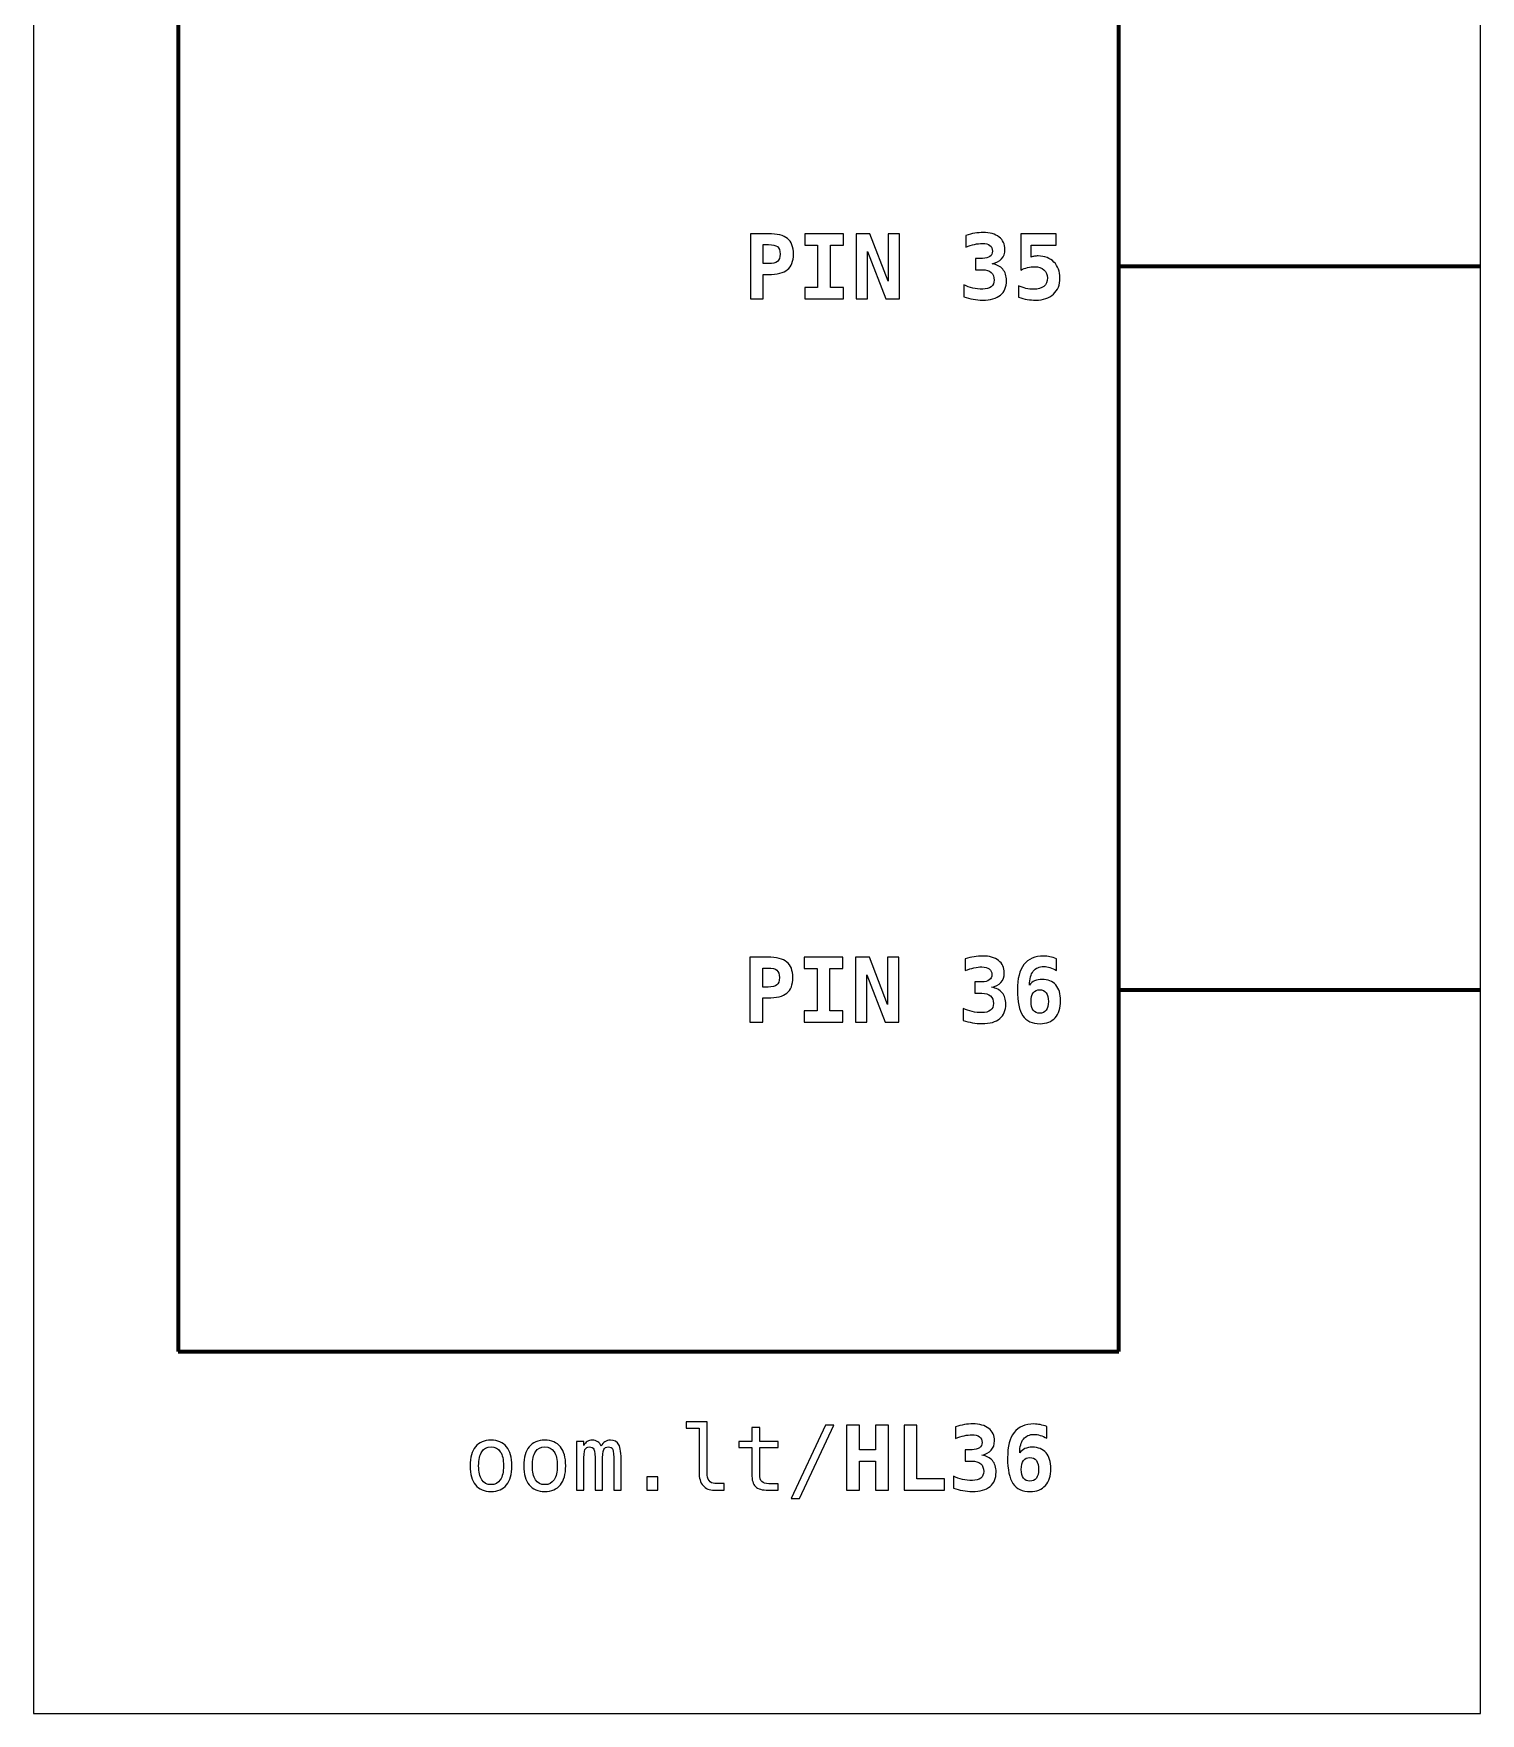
# Model space of a CAD drawing. Header units: centimetres. Extents: x -11.5 to -9.5, y -32.9 to 5.2.
# Drawn here: x -11.5 to -9.5, y -32.85 to -30.528 of the extents above; entities that cross this region are included whole.
import ezdxf

# ---------------------------------------------------------------- set-up
doc = ezdxf.new("R2010")
doc.units = ezdxf.units.CM
doc.header["$MEASUREMENT"] = 0
doc.layers.add('Layer 1', color=7, linetype='Continuous')

msp = doc.modelspace()

# ---------------------------------------------------------------- linework, layer by layer
at = {"layer": 'Layer 1', "color": 7}
msp.add_lwpolyline([(-11.5, -32.85), (-9.5, -32.85), (-9.5, 5.15), (-11.5, 5.15), (-11.5, -32.85)], close=True, dxfattribs=at)
at = {"layer": 'Layer 1', "color": 7, "lineweight": 100}
msp.add_lwpolyline([(-11.3, -32.35), (-10, -32.35), (-10, 3.65), (-11.3, 3.65), (-11.3, -32.35)], close=True, dxfattribs=at)
at = {"layer": 'Layer 1', "color": 250}
for points, knots in [([(-10.50903, -30.80492), (-10.50903, -30.80492), (-10.4846, -30.80492), (-10.4846, -30.80492), (-10.4846, -30.80492), (-10.47219, -30.80492), (-10.46326, -30.80712), (-10.45781, -30.81155), (-10.45781, -30.81155), (-10.45235, -30.81597), (-10.44964, -30.82315), (-10.44964, -30.83307), (-10.44964, -30.83307), (-10.44964, -30.84299), (-10.45235, -30.85017), (-10.45781, -30.8546), (-10.45781, -30.8546), (-10.46326, -30.85902), (-10.47219, -30.86122), (-10.4846, -30.86122), (-10.4846, -30.86122), (-10.4846, -30.86122), (-10.49125, -30.86122), (-10.49125, -30.86122), (-10.49125, -30.86122), (-10.49125, -30.86122), (-10.49125, -30.89493), (-10.49125, -30.89493), (-10.49125, -30.89493), (-10.49125, -30.89493), (-10.50903, -30.89493), (-10.50903, -30.89493), (-10.50903, -30.89493), (-10.50903, -30.89493), (-10.50903, -30.80492), (-10.50903, -30.80492)], [0, 0, 0, 0, 0.1111111, 0.1111111, 0.1111111, 0.1111111, 0.2222222, 0.2222222, 0.2222222, 0.2222222, 0.3333333, 0.3333333, 0.3333333, 0.3333333, 0.4444444, 0.4444444, 0.4444444, 0.4444444, 0.5555556, 0.5555556, 0.5555556, 0.5555556, 0.6666667, 0.6666667, 0.6666667, 0.6666667, 0.7777778, 0.7777778, 0.7777778, 0.7777778, 0.8888889, 0.8888889, 0.8888889, 0.8888889, 1, 1, 1, 1]), ([(-10.4341, -30.8206), (-10.4341, -30.8206), (-10.4341, -30.80492), (-10.4341, -30.80492), (-10.4341, -30.80492), (-10.4341, -30.80492), (-10.38051, -30.80492), (-10.38051, -30.80492), (-10.38051, -30.80492), (-10.38051, -30.80492), (-10.38051, -30.8206), (-10.38051, -30.8206), (-10.38051, -30.8206), (-10.38051, -30.8206), (-10.39842, -30.8206), (-10.39842, -30.8206), (-10.39842, -30.8206), (-10.39842, -30.8206), (-10.39842, -30.87925), (-10.39842, -30.87925), (-10.39842, -30.87925), (-10.39842, -30.87925), (-10.38051, -30.87925), (-10.38051, -30.87925), (-10.38051, -30.87925), (-10.38051, -30.87925), (-10.38051, -30.89493), (-10.38051, -30.89493), (-10.38051, -30.89493), (-10.38051, -30.89493), (-10.4341, -30.89493), (-10.4341, -30.89493), (-10.4341, -30.89493), (-10.4341, -30.89493), (-10.4341, -30.87925), (-10.4341, -30.87925), (-10.4341, -30.87925), (-10.4341, -30.87925), (-10.4162, -30.87925), (-10.4162, -30.87925), (-10.4162, -30.87925), (-10.4162, -30.87925), (-10.4162, -30.8206), (-10.4162, -30.8206), (-10.4162, -30.8206), (-10.4162, -30.8206), (-10.4341, -30.8206), (-10.4341, -30.8206)], [0, 0, 0, 0, 0.0833333, 0.0833333, 0.0833333, 0.0833333, 0.1666667, 0.1666667, 0.1666667, 0.1666667, 0.25, 0.25, 0.25, 0.25, 0.3333333, 0.3333333, 0.3333333, 0.3333333, 0.4166667, 0.4166667, 0.4166667, 0.4166667, 0.5, 0.5, 0.5, 0.5, 0.5833333, 0.5833333, 0.5833333, 0.5833333, 0.6666667, 0.6666667, 0.6666667, 0.6666667, 0.75, 0.75, 0.75, 0.75, 0.8333333, 0.8333333, 0.8333333, 0.8333333, 0.9166667, 0.9166667, 0.9166667, 0.9166667, 1, 1, 1, 1]), ([(-10.36296, -30.80492), (-10.36296, -30.80492), (-10.34384, -30.80492), (-10.34384, -30.80492), (-10.34384, -30.80492), (-10.34384, -30.80492), (-10.31878, -30.87034), (-10.31878, -30.87034), (-10.31878, -30.87034), (-10.31878, -30.87034), (-10.31878, -30.80492), (-10.31878, -30.80492), (-10.31878, -30.80492), (-10.31878, -30.80492), (-10.3031, -30.80492), (-10.3031, -30.80492), (-10.3031, -30.80492), (-10.3031, -30.80492), (-10.3031, -30.89493), (-10.3031, -30.89493), (-10.3031, -30.89493), (-10.3031, -30.89493), (-10.32209, -30.89493), (-10.32209, -30.89493), (-10.32209, -30.89493), (-10.32209, -30.89493), (-10.34728, -30.82951), (-10.34728, -30.82951), (-10.34728, -30.82951), (-10.34728, -30.82951), (-10.34728, -30.89493), (-10.34728, -30.89493), (-10.34728, -30.89493), (-10.34728, -30.89493), (-10.36296, -30.89493), (-10.36296, -30.89493), (-10.36296, -30.89493), (-10.36296, -30.89493), (-10.36296, -30.80492), (-10.36296, -30.80492)], [0, 0, 0, 0, 0.1, 0.1, 0.1, 0.1, 0.2, 0.2, 0.2, 0.2, 0.3, 0.3, 0.3, 0.3, 0.4, 0.4, 0.4, 0.4, 0.5, 0.5, 0.5, 0.5, 0.6, 0.6, 0.6, 0.6, 0.7, 0.7, 0.7, 0.7, 0.8, 0.8, 0.8, 0.8, 0.9, 0.9, 0.9, 0.9, 1, 1, 1, 1]), ([(-10.18839, -30.85466), (-10.18839, -30.85466), (-10.19792, -30.85466), (-10.19792, -30.85466), (-10.19792, -30.85466), (-10.19792, -30.85466), (-10.19792, -30.83898), (-10.19792, -30.83898), (-10.19792, -30.83898), (-10.19792, -30.83898), (-10.18839, -30.83898), (-10.18839, -30.83898), (-10.18839, -30.83898), (-10.18399, -30.83898), (-10.18055, -30.83811), (-10.17812, -30.83636), (-10.17812, -30.83636), (-10.17569, -30.83461), (-10.17448, -30.83215), (-10.17448, -30.82898), (-10.17448, -30.82898), (-10.17448, -30.82564), (-10.17569, -30.82303), (-10.17812, -30.82116), (-10.17812, -30.82116), (-10.18055, -30.81928), (-10.18399, -30.81836), (-10.18839, -30.81836), (-10.18839, -30.81836), (-10.19176, -30.81836), (-10.19539, -30.81879), (-10.19923, -30.81963), (-10.19923, -30.81963), (-10.2031, -30.82048), (-10.2071, -30.82171), (-10.21123, -30.82332), (-10.21123, -30.82332), (-10.21123, -30.82332), (-10.21123, -30.80716), (-10.21123, -30.80716), (-10.21123, -30.80716), (-10.2071, -30.80591), (-10.20302, -30.80496), (-10.19901, -30.80428), (-10.19901, -30.80428), (-10.19498, -30.80362), (-10.19113, -30.80329), (-10.18742, -30.80329), (-10.18742, -30.80329), (-10.17794, -30.80329), (-10.17055, -30.80537), (-10.16526, -30.80951), (-10.16526, -30.80951), (-10.15995, -30.81365), (-10.1573, -30.81935), (-10.1573, -30.82663), (-10.1573, -30.82663), (-10.1573, -30.83196), (-10.15882, -30.83634), (-10.16189, -30.83974), (-10.16189, -30.83974), (-10.16493, -30.84313), (-10.16929, -30.84536), (-10.17495, -30.84639), (-10.17495, -30.84639), (-10.16853, -30.84752), (-10.16361, -30.85009), (-10.16024, -30.85408), (-10.16024, -30.85408), (-10.15686, -30.85807), (-10.15518, -30.86334), (-10.15518, -30.86985), (-10.15518, -30.86985), (-10.15518, -30.87857), (-10.15798, -30.88522), (-10.16355, -30.88981), (-10.16355, -30.88981), (-10.16915, -30.89439), (-10.17726, -30.89668), (-10.18792, -30.89668), (-10.18792, -30.89668), (-10.19244, -30.89668), (-10.19691, -30.89629), (-10.20131, -30.89553), (-10.20131, -30.89553), (-10.20572, -30.89477), (-10.20994, -30.89365), (-10.21395, -30.89221), (-10.21395, -30.89221), (-10.21395, -30.89221), (-10.21395, -30.87569), (-10.21395, -30.87569), (-10.21395, -30.87569), (-10.21016, -30.87758), (-10.20609, -30.87902), (-10.2017, -30.88001), (-10.2017, -30.88001), (-10.19734, -30.881), (-10.19273, -30.88149), (-10.18792, -30.88149), (-10.18792, -30.88149), (-10.18308, -30.88149), (-10.17927, -30.88038), (-10.17645, -30.87814), (-10.17645, -30.87814), (-10.17364, -30.87592), (-10.17224, -30.87291), (-10.17224, -30.86912), (-10.17224, -30.86912), (-10.17224, -30.86452), (-10.17364, -30.86093), (-10.17645, -30.85842), (-10.17645, -30.85842), (-10.17927, -30.85591), (-10.18325, -30.85466), (-10.18839, -30.85466)], [0, 0, 0, 0, 0.0344828, 0.0344828, 0.0344828, 0.0344828, 0.0689655, 0.0689655, 0.0689655, 0.0689655, 0.1034483, 0.1034483, 0.1034483, 0.1034483, 0.137931, 0.137931, 0.137931, 0.137931, 0.1724138, 0.1724138, 0.1724138, 0.1724138, 0.2068966, 0.2068966, 0.2068966, 0.2068966, 0.2413793, 0.2413793, 0.2413793, 0.2413793, 0.2758621, 0.2758621, 0.2758621, 0.2758621, 0.3103448, 0.3103448, 0.3103448, 0.3103448, 0.3448276, 0.3448276, 0.3448276, 0.3448276, 0.3793103, 0.3793103, 0.3793103, 0.3793103, 0.4137931, 0.4137931, 0.4137931, 0.4137931, 0.4482759, 0.4482759, 0.4482759, 0.4482759, 0.4827586, 0.4827586, 0.4827586, 0.4827586, 0.5172414, 0.5172414, 0.5172414, 0.5172414, 0.5517241, 0.5517241, 0.5517241, 0.5517241, 0.5862069, 0.5862069, 0.5862069, 0.5862069, 0.6206897, 0.6206897, 0.6206897, 0.6206897, 0.6551724, 0.6551724, 0.6551724, 0.6551724, 0.6896552, 0.6896552, 0.6896552, 0.6896552, 0.7241379, 0.7241379, 0.7241379, 0.7241379, 0.7586207, 0.7586207, 0.7586207, 0.7586207, 0.7931034, 0.7931034, 0.7931034, 0.7931034, 0.8275862, 0.8275862, 0.8275862, 0.8275862, 0.862069, 0.862069, 0.862069, 0.862069, 0.8965517, 0.8965517, 0.8965517, 0.8965517, 0.9310345, 0.9310345, 0.9310345, 0.9310345, 0.9655172, 0.9655172, 0.9655172, 0.9655172, 1, 1, 1, 1]), ([(-10.13552, -30.80492), (-10.13552, -30.80492), (-10.08663, -30.80492), (-10.08663, -30.80492), (-10.08663, -30.80492), (-10.08663, -30.80492), (-10.08663, -30.8206), (-10.08663, -30.8206), (-10.08663, -30.8206), (-10.08663, -30.8206), (-10.12112, -30.8206), (-10.12112, -30.8206), (-10.12112, -30.8206), (-10.12112, -30.8206), (-10.12112, -30.83729), (-10.12112, -30.83729), (-10.12112, -30.83729), (-10.11968, -30.83673), (-10.11811, -30.83632), (-10.11647, -30.83606), (-10.11647, -30.83606), (-10.11482, -30.83579), (-10.11307, -30.83566), (-10.11122, -30.83566), (-10.11122, -30.83566), (-10.10231, -30.83566), (-10.09507, -30.83848), (-10.08951, -30.8441), (-10.08951, -30.8441), (-10.08397, -30.84974), (-10.0812, -30.85705), (-10.0812, -30.86606), (-10.0812, -30.86606), (-10.0812, -30.8755), (-10.0842, -30.88295), (-10.09021, -30.88845), (-10.09021, -30.88845), (-10.09622, -30.89394), (-10.10441, -30.89668), (-10.11478, -30.89668), (-10.11478, -30.89668), (-10.11863, -30.89668), (-10.12254, -30.89635), (-10.12647, -30.89571), (-10.12647, -30.89571), (-10.1304, -30.89507), (-10.13443, -30.89411), (-10.13853, -30.89281), (-10.13853, -30.89281), (-10.13853, -30.89281), (-10.13853, -30.87678), (-10.13853, -30.87678), (-10.13853, -30.87678), (-10.13519, -30.87843), (-10.13176, -30.87966), (-10.12826, -30.88048), (-10.12826, -30.88048), (-10.12474, -30.88131), (-10.1212, -30.88172), (-10.11766, -30.88172), (-10.11766, -30.88172), (-10.11141, -30.88172), (-10.10663, -30.88038), (-10.10338, -30.87771), (-10.10338, -30.87771), (-10.10013, -30.87503), (-10.0985, -30.87116), (-10.0985, -30.86606), (-10.0985, -30.86606), (-10.0985, -30.86135), (-10.10013, -30.85758), (-10.10336, -30.85474), (-10.10336, -30.85474), (-10.10659, -30.85192), (-10.11091, -30.8505), (-10.11628, -30.8505), (-10.11628, -30.8505), (-10.11947, -30.8505), (-10.12264, -30.85089), (-10.12585, -30.85167), (-10.12585, -30.85167), (-10.12904, -30.85246), (-10.13227, -30.85365), (-10.13552, -30.85521), (-10.13552, -30.85521), (-10.13552, -30.85521), (-10.13552, -30.80492), (-10.13552, -30.80492)], [0, 0, 0, 0, 0.0454545, 0.0454545, 0.0454545, 0.0454545, 0.0909091, 0.0909091, 0.0909091, 0.0909091, 0.1363636, 0.1363636, 0.1363636, 0.1363636, 0.1818182, 0.1818182, 0.1818182, 0.1818182, 0.2272727, 0.2272727, 0.2272727, 0.2272727, 0.2727273, 0.2727273, 0.2727273, 0.2727273, 0.3181818, 0.3181818, 0.3181818, 0.3181818, 0.3636364, 0.3636364, 0.3636364, 0.3636364, 0.4090909, 0.4090909, 0.4090909, 0.4090909, 0.4545455, 0.4545455, 0.4545455, 0.4545455, 0.5, 0.5, 0.5, 0.5, 0.5454545, 0.5454545, 0.5454545, 0.5454545, 0.5909091, 0.5909091, 0.5909091, 0.5909091, 0.6363636, 0.6363636, 0.6363636, 0.6363636, 0.6818182, 0.6818182, 0.6818182, 0.6818182, 0.7272727, 0.7272727, 0.7272727, 0.7272727, 0.7727273, 0.7727273, 0.7727273, 0.7727273, 0.8181818, 0.8181818, 0.8181818, 0.8181818, 0.8636364, 0.8636364, 0.8636364, 0.8636364, 0.9090909, 0.9090909, 0.9090909, 0.9090909, 0.9545455, 0.9545455, 0.9545455, 0.9545455, 1, 1, 1, 1]), ([(-10.49125, -30.81988), (-10.49125, -30.81988), (-10.49125, -30.84626), (-10.49125, -30.84626), (-10.49125, -30.84626), (-10.49125, -30.84626), (-10.48394, -30.84626), (-10.48394, -30.84626), (-10.48394, -30.84626), (-10.47812, -30.84626), (-10.47402, -30.84527), (-10.47168, -30.84332), (-10.47168, -30.84332), (-10.46931, -30.84134), (-10.46814, -30.83793), (-10.46814, -30.83307), (-10.46814, -30.83307), (-10.46814, -30.82822), (-10.46931, -30.8248), (-10.47168, -30.82282), (-10.47168, -30.82282), (-10.47402, -30.82087), (-10.47812, -30.81988), (-10.48394, -30.81988), (-10.48394, -30.81988), (-10.48394, -30.81988), (-10.49125, -30.81988), (-10.49125, -30.81988)], [0, 0, 0, 0, 0.1428571, 0.1428571, 0.1428571, 0.1428571, 0.2857143, 0.2857143, 0.2857143, 0.2857143, 0.4285714, 0.4285714, 0.4285714, 0.4285714, 0.5714286, 0.5714286, 0.5714286, 0.5714286, 0.7142857, 0.7142857, 0.7142857, 0.7142857, 0.8571429, 0.8571429, 0.8571429, 0.8571429, 1, 1, 1, 1]), ([(-10.50988, -31.80486), (-10.50988, -31.80486), (-10.48545, -31.80486), (-10.48545, -31.80486), (-10.48545, -31.80486), (-10.47304, -31.80486), (-10.46411, -31.80706), (-10.45866, -31.81149), (-10.45866, -31.81149), (-10.4532, -31.81591), (-10.45049, -31.82309), (-10.45049, -31.83301), (-10.45049, -31.83301), (-10.45049, -31.84293), (-10.4532, -31.85011), (-10.45866, -31.85454), (-10.45866, -31.85454), (-10.46411, -31.85896), (-10.47304, -31.86116), (-10.48545, -31.86116), (-10.48545, -31.86116), (-10.48545, -31.86116), (-10.4921, -31.86116), (-10.4921, -31.86116), (-10.4921, -31.86116), (-10.4921, -31.86116), (-10.4921, -31.89487), (-10.4921, -31.89487), (-10.4921, -31.89487), (-10.4921, -31.89487), (-10.50988, -31.89487), (-10.50988, -31.89487), (-10.50988, -31.89487), (-10.50988, -31.89487), (-10.50988, -31.80486), (-10.50988, -31.80486)], [0, 0, 0, 0, 0.1111111, 0.1111111, 0.1111111, 0.1111111, 0.2222222, 0.2222222, 0.2222222, 0.2222222, 0.3333333, 0.3333333, 0.3333333, 0.3333333, 0.4444444, 0.4444444, 0.4444444, 0.4444444, 0.5555556, 0.5555556, 0.5555556, 0.5555556, 0.6666667, 0.6666667, 0.6666667, 0.6666667, 0.7777778, 0.7777778, 0.7777778, 0.7777778, 0.8888889, 0.8888889, 0.8888889, 0.8888889, 1, 1, 1, 1]), ([(-10.43495, -31.82054), (-10.43495, -31.82054), (-10.43495, -31.80486), (-10.43495, -31.80486), (-10.43495, -31.80486), (-10.43495, -31.80486), (-10.38136, -31.80486), (-10.38136, -31.80486), (-10.38136, -31.80486), (-10.38136, -31.80486), (-10.38136, -31.82054), (-10.38136, -31.82054), (-10.38136, -31.82054), (-10.38136, -31.82054), (-10.39927, -31.82054), (-10.39927, -31.82054), (-10.39927, -31.82054), (-10.39927, -31.82054), (-10.39927, -31.87919), (-10.39927, -31.87919), (-10.39927, -31.87919), (-10.39927, -31.87919), (-10.38136, -31.87919), (-10.38136, -31.87919), (-10.38136, -31.87919), (-10.38136, -31.87919), (-10.38136, -31.89487), (-10.38136, -31.89487), (-10.38136, -31.89487), (-10.38136, -31.89487), (-10.43495, -31.89487), (-10.43495, -31.89487), (-10.43495, -31.89487), (-10.43495, -31.89487), (-10.43495, -31.87919), (-10.43495, -31.87919), (-10.43495, -31.87919), (-10.43495, -31.87919), (-10.41705, -31.87919), (-10.41705, -31.87919), (-10.41705, -31.87919), (-10.41705, -31.87919), (-10.41705, -31.82054), (-10.41705, -31.82054), (-10.41705, -31.82054), (-10.41705, -31.82054), (-10.43495, -31.82054), (-10.43495, -31.82054)], [0, 0, 0, 0, 0.0833333, 0.0833333, 0.0833333, 0.0833333, 0.1666667, 0.1666667, 0.1666667, 0.1666667, 0.25, 0.25, 0.25, 0.25, 0.3333333, 0.3333333, 0.3333333, 0.3333333, 0.4166667, 0.4166667, 0.4166667, 0.4166667, 0.5, 0.5, 0.5, 0.5, 0.5833333, 0.5833333, 0.5833333, 0.5833333, 0.6666667, 0.6666667, 0.6666667, 0.6666667, 0.75, 0.75, 0.75, 0.75, 0.8333333, 0.8333333, 0.8333333, 0.8333333, 0.9166667, 0.9166667, 0.9166667, 0.9166667, 1, 1, 1, 1]), ([(-10.36381, -31.80486), (-10.36381, -31.80486), (-10.34469, -31.80486), (-10.34469, -31.80486), (-10.34469, -31.80486), (-10.34469, -31.80486), (-10.31963, -31.87028), (-10.31963, -31.87028), (-10.31963, -31.87028), (-10.31963, -31.87028), (-10.31963, -31.80486), (-10.31963, -31.80486), (-10.31963, -31.80486), (-10.31963, -31.80486), (-10.30395, -31.80486), (-10.30395, -31.80486), (-10.30395, -31.80486), (-10.30395, -31.80486), (-10.30395, -31.89487), (-10.30395, -31.89487), (-10.30395, -31.89487), (-10.30395, -31.89487), (-10.32294, -31.89487), (-10.32294, -31.89487), (-10.32294, -31.89487), (-10.32294, -31.89487), (-10.34813, -31.82945), (-10.34813, -31.82945), (-10.34813, -31.82945), (-10.34813, -31.82945), (-10.34813, -31.89487), (-10.34813, -31.89487), (-10.34813, -31.89487), (-10.34813, -31.89487), (-10.36381, -31.89487), (-10.36381, -31.89487), (-10.36381, -31.89487), (-10.36381, -31.89487), (-10.36381, -31.80486), (-10.36381, -31.80486)], [0, 0, 0, 0, 0.1, 0.1, 0.1, 0.1, 0.2, 0.2, 0.2, 0.2, 0.3, 0.3, 0.3, 0.3, 0.4, 0.4, 0.4, 0.4, 0.5, 0.5, 0.5, 0.5, 0.6, 0.6, 0.6, 0.6, 0.7, 0.7, 0.7, 0.7, 0.8, 0.8, 0.8, 0.8, 0.9, 0.9, 0.9, 0.9, 1, 1, 1, 1]), ([(-10.18924, -31.8546), (-10.18924, -31.8546), (-10.19877, -31.8546), (-10.19877, -31.8546), (-10.19877, -31.8546), (-10.19877, -31.8546), (-10.19877, -31.83892), (-10.19877, -31.83892), (-10.19877, -31.83892), (-10.19877, -31.83892), (-10.18924, -31.83892), (-10.18924, -31.83892), (-10.18924, -31.83892), (-10.18484, -31.83892), (-10.1814, -31.83805), (-10.17897, -31.8363), (-10.17897, -31.8363), (-10.17654, -31.83455), (-10.17533, -31.83209), (-10.17533, -31.82892), (-10.17533, -31.82892), (-10.17533, -31.82558), (-10.17654, -31.82297), (-10.17897, -31.8211), (-10.17897, -31.8211), (-10.1814, -31.81922), (-10.18484, -31.8183), (-10.18924, -31.8183), (-10.18924, -31.8183), (-10.19261, -31.8183), (-10.19624, -31.81873), (-10.20008, -31.81957), (-10.20008, -31.81957), (-10.20395, -31.82042), (-10.20795, -31.82165), (-10.21208, -31.82326), (-10.21208, -31.82326), (-10.21208, -31.82326), (-10.21208, -31.8071), (-10.21208, -31.8071), (-10.21208, -31.8071), (-10.20795, -31.80585), (-10.20387, -31.8049), (-10.19986, -31.80422), (-10.19986, -31.80422), (-10.19583, -31.80356), (-10.19198, -31.80323), (-10.18827, -31.80323), (-10.18827, -31.80323), (-10.17879, -31.80323), (-10.1714, -31.80531), (-10.16611, -31.80945), (-10.16611, -31.80945), (-10.1608, -31.81359), (-10.15815, -31.81929), (-10.15815, -31.82657), (-10.15815, -31.82657), (-10.15815, -31.8319), (-10.15967, -31.83628), (-10.16274, -31.83968), (-10.16274, -31.83968), (-10.16578, -31.84307), (-10.17014, -31.8453), (-10.1758, -31.84633), (-10.1758, -31.84633), (-10.16938, -31.84746), (-10.16446, -31.85003), (-10.16109, -31.85402), (-10.16109, -31.85402), (-10.15771, -31.85801), (-10.15603, -31.86328), (-10.15603, -31.86979), (-10.15603, -31.86979), (-10.15603, -31.87851), (-10.15883, -31.88516), (-10.1644, -31.88975), (-10.1644, -31.88975), (-10.17, -31.89433), (-10.17811, -31.89662), (-10.18877, -31.89662), (-10.18877, -31.89662), (-10.19329, -31.89662), (-10.19776, -31.89623), (-10.20216, -31.89547), (-10.20216, -31.89547), (-10.20657, -31.89471), (-10.21079, -31.89359), (-10.2148, -31.89215), (-10.2148, -31.89215), (-10.2148, -31.89215), (-10.2148, -31.87563), (-10.2148, -31.87563), (-10.2148, -31.87563), (-10.21101, -31.87752), (-10.20694, -31.87896), (-10.20255, -31.87995), (-10.20255, -31.87995), (-10.19819, -31.88094), (-10.19358, -31.88143), (-10.18877, -31.88143), (-10.18877, -31.88143), (-10.18393, -31.88143), (-10.18012, -31.88032), (-10.1773, -31.87808), (-10.1773, -31.87808), (-10.17449, -31.87586), (-10.17309, -31.87285), (-10.17309, -31.86906), (-10.17309, -31.86906), (-10.17309, -31.86446), (-10.17449, -31.86087), (-10.1773, -31.85836), (-10.1773, -31.85836), (-10.18012, -31.85585), (-10.1841, -31.8546), (-10.18924, -31.8546)], [0, 0, 0, 0, 0.0344828, 0.0344828, 0.0344828, 0.0344828, 0.0689655, 0.0689655, 0.0689655, 0.0689655, 0.1034483, 0.1034483, 0.1034483, 0.1034483, 0.137931, 0.137931, 0.137931, 0.137931, 0.1724138, 0.1724138, 0.1724138, 0.1724138, 0.2068966, 0.2068966, 0.2068966, 0.2068966, 0.2413793, 0.2413793, 0.2413793, 0.2413793, 0.2758621, 0.2758621, 0.2758621, 0.2758621, 0.3103448, 0.3103448, 0.3103448, 0.3103448, 0.3448276, 0.3448276, 0.3448276, 0.3448276, 0.3793103, 0.3793103, 0.3793103, 0.3793103, 0.4137931, 0.4137931, 0.4137931, 0.4137931, 0.4482759, 0.4482759, 0.4482759, 0.4482759, 0.4827586, 0.4827586, 0.4827586, 0.4827586, 0.5172414, 0.5172414, 0.5172414, 0.5172414, 0.5517241, 0.5517241, 0.5517241, 0.5517241, 0.5862069, 0.5862069, 0.5862069, 0.5862069, 0.6206897, 0.6206897, 0.6206897, 0.6206897, 0.6551724, 0.6551724, 0.6551724, 0.6551724, 0.6896552, 0.6896552, 0.6896552, 0.6896552, 0.7241379, 0.7241379, 0.7241379, 0.7241379, 0.7586207, 0.7586207, 0.7586207, 0.7586207, 0.7931034, 0.7931034, 0.7931034, 0.7931034, 0.8275862, 0.8275862, 0.8275862, 0.8275862, 0.862069, 0.862069, 0.862069, 0.862069, 0.8965517, 0.8965517, 0.8965517, 0.8965517, 0.9310345, 0.9310345, 0.9310345, 0.9310345, 0.9655172, 0.9655172, 0.9655172, 0.9655172, 1, 1, 1, 1]), ([(-10.08592, -31.80698), (-10.08592, -31.80698), (-10.08592, -31.82313), (-10.08592, -31.82313), (-10.08592, -31.82313), (-10.08908, -31.82132), (-10.09213, -31.81996), (-10.09505, -31.81906), (-10.09505, -31.81906), (-10.09795, -31.81815), (-10.10075, -31.8177), (-10.10345, -31.8177), (-10.10345, -31.8177), (-10.10987, -31.8177), (-10.11477, -31.81986), (-10.11812, -31.82418), (-10.11812, -31.82418), (-10.12147, -31.8285), (-10.12322, -31.83488), (-10.12339, -31.84332), (-10.12339, -31.84332), (-10.1215, -31.84071), (-10.11909, -31.83875), (-10.11617, -31.83744), (-10.11617, -31.83744), (-10.11322, -31.83614), (-10.10977, -31.83548), (-10.10579, -31.83548), (-10.10579, -31.83548), (-10.09767, -31.83548), (-10.09141, -31.83805), (-10.08699, -31.84318), (-10.08699, -31.84318), (-10.08256, -31.8483), (-10.08036, -31.85557), (-10.08036, -31.86497), (-10.08036, -31.86497), (-10.08036, -31.87505), (-10.08285, -31.88287), (-10.08781, -31.88843), (-10.08781, -31.88843), (-10.09277, -31.89396), (-10.09974, -31.89674), (-10.10876, -31.89674), (-10.10876, -31.89674), (-10.11973, -31.89674), (-10.12769, -31.89306), (-10.13265, -31.88571), (-10.13265, -31.88571), (-10.13761, -31.87835), (-10.1401, -31.86647), (-10.1401, -31.85007), (-10.1401, -31.85007), (-10.1401, -31.83449), (-10.13707, -31.8228), (-10.131, -31.81503), (-10.131, -31.81503), (-10.12493, -31.80725), (-10.11584, -31.80336), (-10.10369, -31.80336), (-10.10369, -31.80336), (-10.10088, -31.80336), (-10.09797, -31.80367), (-10.09499, -31.80426), (-10.09499, -31.80426), (-10.09199, -31.80486), (-10.08896, -31.80577), (-10.08592, -31.80698)], [0, 0, 0, 0, 0.0588235, 0.0588235, 0.0588235, 0.0588235, 0.1176471, 0.1176471, 0.1176471, 0.1176471, 0.1764706, 0.1764706, 0.1764706, 0.1764706, 0.2352941, 0.2352941, 0.2352941, 0.2352941, 0.2941176, 0.2941176, 0.2941176, 0.2941176, 0.3529412, 0.3529412, 0.3529412, 0.3529412, 0.4117647, 0.4117647, 0.4117647, 0.4117647, 0.4705882, 0.4705882, 0.4705882, 0.4705882, 0.5294118, 0.5294118, 0.5294118, 0.5294118, 0.5882353, 0.5882353, 0.5882353, 0.5882353, 0.6470588, 0.6470588, 0.6470588, 0.6470588, 0.7058824, 0.7058824, 0.7058824, 0.7058824, 0.7647059, 0.7647059, 0.7647059, 0.7647059, 0.8235294, 0.8235294, 0.8235294, 0.8235294, 0.8823529, 0.8823529, 0.8823529, 0.8823529, 0.9411765, 0.9411765, 0.9411765, 0.9411765, 1, 1, 1, 1]), ([(-10.4921, -31.81982), (-10.4921, -31.81982), (-10.4921, -31.8462), (-10.4921, -31.8462), (-10.4921, -31.8462), (-10.4921, -31.8462), (-10.48479, -31.8462), (-10.48479, -31.8462), (-10.48479, -31.8462), (-10.47897, -31.8462), (-10.47487, -31.84521), (-10.47253, -31.84326), (-10.47253, -31.84326), (-10.47016, -31.84128), (-10.46899, -31.83787), (-10.46899, -31.83301), (-10.46899, -31.83301), (-10.46899, -31.82816), (-10.47016, -31.82474), (-10.47253, -31.82276), (-10.47253, -31.82276), (-10.47487, -31.82081), (-10.47897, -31.81982), (-10.48479, -31.81982), (-10.48479, -31.81982), (-10.48479, -31.81982), (-10.4921, -31.81982), (-10.4921, -31.81982)], [0, 0, 0, 0, 0.1428571, 0.1428571, 0.1428571, 0.1428571, 0.2857143, 0.2857143, 0.2857143, 0.2857143, 0.4285714, 0.4285714, 0.4285714, 0.4285714, 0.5714286, 0.5714286, 0.5714286, 0.5714286, 0.7142857, 0.7142857, 0.7142857, 0.7142857, 0.8571429, 0.8571429, 0.8571429, 0.8571429, 1, 1, 1, 1]), ([(-10.10923, -31.84976), (-10.11308, -31.84976), (-10.11602, -31.85116), (-10.11806, -31.85396), (-10.11806, -31.85396), (-10.1201, -31.85676), (-10.1211, -31.86079), (-10.1211, -31.8661), (-10.1211, -31.8661), (-10.1211, -31.87137), (-10.1201, -31.8754), (-10.11806, -31.8782), (-10.11806, -31.8782), (-10.11602, -31.881), (-10.11308, -31.8824), (-10.10923, -31.8824), (-10.10923, -31.8824), (-10.10536, -31.8824), (-10.1024, -31.881), (-10.10034, -31.8782), (-10.10034, -31.8782), (-10.09826, -31.8754), (-10.09723, -31.87137), (-10.09723, -31.8661), (-10.09723, -31.8661), (-10.09723, -31.86083), (-10.09826, -31.8568), (-10.10034, -31.85398), (-10.10034, -31.85398), (-10.1024, -31.85116), (-10.10536, -31.84976), (-10.10923, -31.84976)], [0, 0, 0, 0, 0.125, 0.125, 0.125, 0.125, 0.25, 0.25, 0.25, 0.25, 0.375, 0.375, 0.375, 0.375, 0.5, 0.5, 0.5, 0.5, 0.625, 0.625, 0.625, 0.625, 0.75, 0.75, 0.75, 0.75, 0.875, 0.875, 0.875, 0.875, 1, 1, 1, 1]), ([(-10.56897, -32.51704), (-10.56897, -32.52202), (-10.56806, -32.52577), (-10.56623, -32.5283), (-10.56623, -32.5283), (-10.5644, -32.53083), (-10.5617, -32.53211), (-10.55812, -32.53211), (-10.55812, -32.53211), (-10.55812, -32.53211), (-10.54516, -32.53211), (-10.54516, -32.53211), (-10.54516, -32.53211), (-10.54516, -32.53211), (-10.54516, -32.54151), (-10.54516, -32.54151), (-10.54516, -32.54151), (-10.54516, -32.54151), (-10.55919, -32.54151), (-10.55919, -32.54151), (-10.55919, -32.54151), (-10.56584, -32.54151), (-10.57096, -32.53937), (-10.57461, -32.53511), (-10.57461, -32.53511), (-10.57825, -32.53085), (-10.58006, -32.52482), (-10.58006, -32.51704), (-10.58006, -32.51704), (-10.58006, -32.51704), (-10.58006, -32.45572), (-10.58006, -32.45572), (-10.58006, -32.45572), (-10.58006, -32.45572), (-10.59784, -32.45572), (-10.59784, -32.45572), (-10.59784, -32.45572), (-10.59784, -32.45572), (-10.59784, -32.44703), (-10.59784, -32.44703), (-10.59784, -32.44703), (-10.59784, -32.44703), (-10.56897, -32.44703), (-10.56897, -32.44703), (-10.56897, -32.44703), (-10.56897, -32.44703), (-10.56897, -32.51704), (-10.56897, -32.51704)], [0, 0, 0, 0, 0.0833333, 0.0833333, 0.0833333, 0.0833333, 0.1666667, 0.1666667, 0.1666667, 0.1666667, 0.25, 0.25, 0.25, 0.25, 0.3333333, 0.3333333, 0.3333333, 0.3333333, 0.4166667, 0.4166667, 0.4166667, 0.4166667, 0.5, 0.5, 0.5, 0.5, 0.5833333, 0.5833333, 0.5833333, 0.5833333, 0.6666667, 0.6666667, 0.6666667, 0.6666667, 0.75, 0.75, 0.75, 0.75, 0.8333333, 0.8333333, 0.8333333, 0.8333333, 0.9166667, 0.9166667, 0.9166667, 0.9166667, 1, 1, 1, 1]), ([(-10.49614, -32.45481), (-10.49614, -32.45481), (-10.49614, -32.47399), (-10.49614, -32.47399), (-10.49614, -32.47399), (-10.49614, -32.47399), (-10.47093, -32.47399), (-10.47093, -32.47399), (-10.47093, -32.47399), (-10.47093, -32.47399), (-10.47093, -32.48261), (-10.47093, -32.48261), (-10.47093, -32.48261), (-10.47093, -32.48261), (-10.49614, -32.48261), (-10.49614, -32.48261), (-10.49614, -32.48261), (-10.49614, -32.48261), (-10.49614, -32.51926), (-10.49614, -32.51926), (-10.49614, -32.51926), (-10.49614, -32.52424), (-10.49519, -32.52772), (-10.4933, -32.52968), (-10.4933, -32.52968), (-10.49141, -32.53165), (-10.48811, -32.53264), (-10.48342, -32.53264), (-10.48342, -32.53264), (-10.48342, -32.53264), (-10.47093, -32.53264), (-10.47093, -32.53264), (-10.47093, -32.53264), (-10.47093, -32.53264), (-10.47093, -32.54151), (-10.47093, -32.54151), (-10.47093, -32.54151), (-10.47093, -32.54151), (-10.48449, -32.54151), (-10.48449, -32.54151), (-10.48449, -32.54151), (-10.49283, -32.54151), (-10.49869, -32.53984), (-10.50211, -32.53651), (-10.50211, -32.53651), (-10.50552, -32.53318), (-10.50723, -32.52741), (-10.50723, -32.51926), (-10.50723, -32.51926), (-10.50723, -32.51926), (-10.50723, -32.48261), (-10.50723, -32.48261), (-10.50723, -32.48261), (-10.50723, -32.48261), (-10.52526, -32.48261), (-10.52526, -32.48261), (-10.52526, -32.48261), (-10.52526, -32.48261), (-10.52526, -32.47399), (-10.52526, -32.47399), (-10.52526, -32.47399), (-10.52526, -32.47399), (-10.50723, -32.47399), (-10.50723, -32.47399), (-10.50723, -32.47399), (-10.50723, -32.47399), (-10.50723, -32.45481), (-10.50723, -32.45481), (-10.50723, -32.45481), (-10.50723, -32.45481), (-10.49614, -32.45481), (-10.49614, -32.45481)], [0, 0, 0, 0, 0.0555556, 0.0555556, 0.0555556, 0.0555556, 0.1111111, 0.1111111, 0.1111111, 0.1111111, 0.1666667, 0.1666667, 0.1666667, 0.1666667, 0.2222222, 0.2222222, 0.2222222, 0.2222222, 0.2777778, 0.2777778, 0.2777778, 0.2777778, 0.3333333, 0.3333333, 0.3333333, 0.3333333, 0.3888889, 0.3888889, 0.3888889, 0.3888889, 0.4444444, 0.4444444, 0.4444444, 0.4444444, 0.5, 0.5, 0.5, 0.5, 0.5555556, 0.5555556, 0.5555556, 0.5555556, 0.6111111, 0.6111111, 0.6111111, 0.6111111, 0.6666667, 0.6666667, 0.6666667, 0.6666667, 0.7222222, 0.7222222, 0.7222222, 0.7222222, 0.7777778, 0.7777778, 0.7777778, 0.7777778, 0.8333333, 0.8333333, 0.8333333, 0.8333333, 0.8888889, 0.8888889, 0.8888889, 0.8888889, 0.9444444, 0.9444444, 0.9444444, 0.9444444, 1, 1, 1, 1]), ([(-10.40522, -32.4515), (-10.40522, -32.4515), (-10.39376, -32.4515), (-10.39376, -32.4515), (-10.39376, -32.4515), (-10.39376, -32.4515), (-10.44115, -32.55297), (-10.44115, -32.55297), (-10.44115, -32.55297), (-10.44115, -32.55297), (-10.45268, -32.55297), (-10.45268, -32.55297), (-10.45268, -32.55297), (-10.45268, -32.55297), (-10.40522, -32.4515), (-10.40522, -32.4515)], [0, 0, 0, 0, 0.25, 0.25, 0.25, 0.25, 0.5, 0.5, 0.5, 0.5, 0.75, 0.75, 0.75, 0.75, 1, 1, 1, 1]), ([(-10.37625, -32.4515), (-10.37625, -32.4515), (-10.35847, -32.4515), (-10.35847, -32.4515), (-10.35847, -32.4515), (-10.35847, -32.4515), (-10.35847, -32.4858), (-10.35847, -32.4858), (-10.35847, -32.4858), (-10.35847, -32.4858), (-10.3362, -32.4858), (-10.3362, -32.4858), (-10.3362, -32.4858), (-10.3362, -32.4858), (-10.3362, -32.4515), (-10.3362, -32.4515), (-10.3362, -32.4515), (-10.3362, -32.4515), (-10.31842, -32.4515), (-10.31842, -32.4515), (-10.31842, -32.4515), (-10.31842, -32.4515), (-10.31842, -32.54151), (-10.31842, -32.54151), (-10.31842, -32.54151), (-10.31842, -32.54151), (-10.3362, -32.54151), (-10.3362, -32.54151), (-10.3362, -32.54151), (-10.3362, -32.54151), (-10.3362, -32.50149), (-10.3362, -32.50149), (-10.3362, -32.50149), (-10.3362, -32.50149), (-10.35847, -32.50149), (-10.35847, -32.50149), (-10.35847, -32.50149), (-10.35847, -32.50149), (-10.35847, -32.54151), (-10.35847, -32.54151), (-10.35847, -32.54151), (-10.35847, -32.54151), (-10.37625, -32.54151), (-10.37625, -32.54151), (-10.37625, -32.54151), (-10.37625, -32.54151), (-10.37625, -32.4515), (-10.37625, -32.4515)], [0, 0, 0, 0, 0.0833333, 0.0833333, 0.0833333, 0.0833333, 0.1666667, 0.1666667, 0.1666667, 0.1666667, 0.25, 0.25, 0.25, 0.25, 0.3333333, 0.3333333, 0.3333333, 0.3333333, 0.4166667, 0.4166667, 0.4166667, 0.4166667, 0.5, 0.5, 0.5, 0.5, 0.5833333, 0.5833333, 0.5833333, 0.5833333, 0.6666667, 0.6666667, 0.6666667, 0.6666667, 0.75, 0.75, 0.75, 0.75, 0.8333333, 0.8333333, 0.8333333, 0.8333333, 0.9166667, 0.9166667, 0.9166667, 0.9166667, 1, 1, 1, 1]), ([(-10.29661, -32.54151), (-10.29661, -32.54151), (-10.29661, -32.4515), (-10.29661, -32.4515), (-10.29661, -32.4515), (-10.29661, -32.4515), (-10.27883, -32.4515), (-10.27883, -32.4515), (-10.27883, -32.4515), (-10.27883, -32.4515), (-10.27883, -32.52583), (-10.27883, -32.52583), (-10.27883, -32.52583), (-10.27883, -32.52583), (-10.24078, -32.52583), (-10.24078, -32.52583), (-10.24078, -32.52583), (-10.24078, -32.52583), (-10.24078, -32.54151), (-10.24078, -32.54151), (-10.24078, -32.54151), (-10.24078, -32.54151), (-10.29661, -32.54151), (-10.29661, -32.54151)], [0, 0, 0, 0, 0.1666667, 0.1666667, 0.1666667, 0.1666667, 0.3333333, 0.3333333, 0.3333333, 0.3333333, 0.5, 0.5, 0.5, 0.5, 0.6666667, 0.6666667, 0.6666667, 0.6666667, 0.8333333, 0.8333333, 0.8333333, 0.8333333, 1, 1, 1, 1]), ([(-10.20275, -32.50124), (-10.20275, -32.50124), (-10.21228, -32.50124), (-10.21228, -32.50124), (-10.21228, -32.50124), (-10.21228, -32.50124), (-10.21228, -32.48556), (-10.21228, -32.48556), (-10.21228, -32.48556), (-10.21228, -32.48556), (-10.20275, -32.48556), (-10.20275, -32.48556), (-10.20275, -32.48556), (-10.19835, -32.48556), (-10.19491, -32.48469), (-10.19248, -32.48294), (-10.19248, -32.48294), (-10.19005, -32.48119), (-10.18884, -32.47873), (-10.18884, -32.47556), (-10.18884, -32.47556), (-10.18884, -32.47222), (-10.19005, -32.46961), (-10.19248, -32.46774), (-10.19248, -32.46774), (-10.19491, -32.46586), (-10.19835, -32.46494), (-10.20275, -32.46494), (-10.20275, -32.46494), (-10.20612, -32.46494), (-10.20975, -32.46537), (-10.21359, -32.46621), (-10.21359, -32.46621), (-10.21746, -32.46706), (-10.22146, -32.46829), (-10.22559, -32.4699), (-10.22559, -32.4699), (-10.22559, -32.4699), (-10.22559, -32.45374), (-10.22559, -32.45374), (-10.22559, -32.45374), (-10.22146, -32.45249), (-10.21738, -32.45154), (-10.21337, -32.45086), (-10.21337, -32.45086), (-10.20934, -32.4502), (-10.20549, -32.44987), (-10.20178, -32.44987), (-10.20178, -32.44987), (-10.1923, -32.44987), (-10.18491, -32.45195), (-10.17962, -32.45609), (-10.17962, -32.45609), (-10.17431, -32.46023), (-10.17166, -32.46593), (-10.17166, -32.47321), (-10.17166, -32.47321), (-10.17166, -32.47854), (-10.17318, -32.48292), (-10.17625, -32.48632), (-10.17625, -32.48632), (-10.17929, -32.48971), (-10.18365, -32.49194), (-10.18931, -32.49297), (-10.18931, -32.49297), (-10.18289, -32.4941), (-10.17797, -32.49667), (-10.1746, -32.50066), (-10.1746, -32.50066), (-10.17122, -32.50465), (-10.16954, -32.50992), (-10.16954, -32.51643), (-10.16954, -32.51643), (-10.16954, -32.52515), (-10.17234, -32.5318), (-10.17791, -32.53639), (-10.17791, -32.53639), (-10.18351, -32.54097), (-10.19162, -32.54326), (-10.20228, -32.54326), (-10.20228, -32.54326), (-10.2068, -32.54326), (-10.21127, -32.54287), (-10.21567, -32.54211), (-10.21567, -32.54211), (-10.22008, -32.54135), (-10.2243, -32.54023), (-10.22831, -32.53879), (-10.22831, -32.53879), (-10.22831, -32.53879), (-10.22831, -32.52227), (-10.22831, -32.52227), (-10.22831, -32.52227), (-10.22452, -32.52416), (-10.22045, -32.5256), (-10.21606, -32.52659), (-10.21606, -32.52659), (-10.2117, -32.52758), (-10.20709, -32.52807), (-10.20228, -32.52807), (-10.20228, -32.52807), (-10.19744, -32.52807), (-10.19363, -32.52696), (-10.19081, -32.52472), (-10.19081, -32.52472), (-10.188, -32.5225), (-10.1866, -32.51949), (-10.1866, -32.5157), (-10.1866, -32.5157), (-10.1866, -32.5111), (-10.188, -32.50751), (-10.19081, -32.505), (-10.19081, -32.505), (-10.19363, -32.50249), (-10.19761, -32.50124), (-10.20275, -32.50124)], [0, 0, 0, 0, 0.0344828, 0.0344828, 0.0344828, 0.0344828, 0.0689655, 0.0689655, 0.0689655, 0.0689655, 0.1034483, 0.1034483, 0.1034483, 0.1034483, 0.137931, 0.137931, 0.137931, 0.137931, 0.1724138, 0.1724138, 0.1724138, 0.1724138, 0.2068966, 0.2068966, 0.2068966, 0.2068966, 0.2413793, 0.2413793, 0.2413793, 0.2413793, 0.2758621, 0.2758621, 0.2758621, 0.2758621, 0.3103448, 0.3103448, 0.3103448, 0.3103448, 0.3448276, 0.3448276, 0.3448276, 0.3448276, 0.3793103, 0.3793103, 0.3793103, 0.3793103, 0.4137931, 0.4137931, 0.4137931, 0.4137931, 0.4482759, 0.4482759, 0.4482759, 0.4482759, 0.4827586, 0.4827586, 0.4827586, 0.4827586, 0.5172414, 0.5172414, 0.5172414, 0.5172414, 0.5517241, 0.5517241, 0.5517241, 0.5517241, 0.5862069, 0.5862069, 0.5862069, 0.5862069, 0.6206897, 0.6206897, 0.6206897, 0.6206897, 0.6551724, 0.6551724, 0.6551724, 0.6551724, 0.6896552, 0.6896552, 0.6896552, 0.6896552, 0.7241379, 0.7241379, 0.7241379, 0.7241379, 0.7586207, 0.7586207, 0.7586207, 0.7586207, 0.7931034, 0.7931034, 0.7931034, 0.7931034, 0.8275862, 0.8275862, 0.8275862, 0.8275862, 0.862069, 0.862069, 0.862069, 0.862069, 0.8965517, 0.8965517, 0.8965517, 0.8965517, 0.9310345, 0.9310345, 0.9310345, 0.9310345, 0.9655172, 0.9655172, 0.9655172, 0.9655172, 1, 1, 1, 1]), ([(-10.09943, -32.45362), (-10.09943, -32.45362), (-10.09943, -32.46977), (-10.09943, -32.46977), (-10.09943, -32.46977), (-10.10259, -32.46796), (-10.10564, -32.4666), (-10.10856, -32.4657), (-10.10856, -32.4657), (-10.11146, -32.46479), (-10.11426, -32.46434), (-10.11696, -32.46434), (-10.11696, -32.46434), (-10.12338, -32.46434), (-10.12828, -32.4665), (-10.13163, -32.47082), (-10.13163, -32.47082), (-10.13498, -32.47514), (-10.13673, -32.48152), (-10.1369, -32.48996), (-10.1369, -32.48996), (-10.13501, -32.48735), (-10.1326, -32.48539), (-10.12968, -32.48408), (-10.12968, -32.48408), (-10.12673, -32.48278), (-10.12328, -32.48212), (-10.1193, -32.48212), (-10.1193, -32.48212), (-10.11118, -32.48212), (-10.10492, -32.48469), (-10.1005, -32.48982), (-10.1005, -32.48982), (-10.09607, -32.49494), (-10.09387, -32.50221), (-10.09387, -32.51161), (-10.09387, -32.51161), (-10.09387, -32.52169), (-10.09636, -32.52951), (-10.10132, -32.53507), (-10.10132, -32.53507), (-10.10628, -32.5406), (-10.11325, -32.54338), (-10.12227, -32.54338), (-10.12227, -32.54338), (-10.13324, -32.54338), (-10.1412, -32.5397), (-10.14616, -32.53235), (-10.14616, -32.53235), (-10.15112, -32.52499), (-10.15361, -32.51311), (-10.15361, -32.49671), (-10.15361, -32.49671), (-10.15361, -32.48113), (-10.15058, -32.46944), (-10.14451, -32.46167), (-10.14451, -32.46167), (-10.13844, -32.45389), (-10.12935, -32.45), (-10.1172, -32.45), (-10.1172, -32.45), (-10.11439, -32.45), (-10.11148, -32.45031), (-10.1085, -32.4509), (-10.1085, -32.4509), (-10.1055, -32.4515), (-10.10247, -32.45241), (-10.09943, -32.45362)], [0, 0, 0, 0, 0.0588235, 0.0588235, 0.0588235, 0.0588235, 0.1176471, 0.1176471, 0.1176471, 0.1176471, 0.1764706, 0.1764706, 0.1764706, 0.1764706, 0.2352941, 0.2352941, 0.2352941, 0.2352941, 0.2941176, 0.2941176, 0.2941176, 0.2941176, 0.3529412, 0.3529412, 0.3529412, 0.3529412, 0.4117647, 0.4117647, 0.4117647, 0.4117647, 0.4705882, 0.4705882, 0.4705882, 0.4705882, 0.5294118, 0.5294118, 0.5294118, 0.5294118, 0.5882353, 0.5882353, 0.5882353, 0.5882353, 0.6470588, 0.6470588, 0.6470588, 0.6470588, 0.7058824, 0.7058824, 0.7058824, 0.7058824, 0.7647059, 0.7647059, 0.7647059, 0.7647059, 0.8235294, 0.8235294, 0.8235294, 0.8235294, 0.8823529, 0.8823529, 0.8823529, 0.8823529, 0.9411765, 0.9411765, 0.9411765, 0.9411765, 1, 1, 1, 1]), ([(-10.86767, -32.47237), (-10.8583, -32.47237), (-10.85114, -32.47539), (-10.84618, -32.48146), (-10.84618, -32.48146), (-10.84122, -32.48753), (-10.83873, -32.49632), (-10.83873, -32.5078), (-10.83873, -32.5078), (-10.83873, -32.51935), (-10.8412, -32.52813), (-10.84614, -32.53418), (-10.84614, -32.53418), (-10.8511, -32.54023), (-10.85826, -32.54326), (-10.86767, -32.54326), (-10.86767, -32.54326), (-10.87705, -32.54326), (-10.88419, -32.54023), (-10.88915, -32.53418), (-10.88915, -32.53418), (-10.89409, -32.52813), (-10.89656, -32.51935), (-10.89656, -32.5078), (-10.89656, -32.5078), (-10.89656, -32.49632), (-10.89409, -32.48753), (-10.88915, -32.48146), (-10.88915, -32.48146), (-10.88419, -32.47539), (-10.87705, -32.47237), (-10.86767, -32.47237)], [0, 0, 0, 0, 0.125, 0.125, 0.125, 0.125, 0.25, 0.25, 0.25, 0.25, 0.375, 0.375, 0.375, 0.375, 0.5, 0.5, 0.5, 0.5, 0.625, 0.625, 0.625, 0.625, 0.75, 0.75, 0.75, 0.75, 0.875, 0.875, 0.875, 0.875, 1, 1, 1, 1]), ([(-10.79334, -32.47237), (-10.78397, -32.47237), (-10.77681, -32.47539), (-10.77185, -32.48146), (-10.77185, -32.48146), (-10.76689, -32.48753), (-10.7644, -32.49632), (-10.7644, -32.5078), (-10.7644, -32.5078), (-10.7644, -32.51935), (-10.76687, -32.52813), (-10.77181, -32.53418), (-10.77181, -32.53418), (-10.77677, -32.54023), (-10.78393, -32.54326), (-10.79334, -32.54326), (-10.79334, -32.54326), (-10.80272, -32.54326), (-10.80986, -32.54023), (-10.81482, -32.53418), (-10.81482, -32.53418), (-10.81976, -32.52813), (-10.82223, -32.51935), (-10.82223, -32.5078), (-10.82223, -32.5078), (-10.82223, -32.49632), (-10.81976, -32.48753), (-10.81482, -32.48146), (-10.81482, -32.48146), (-10.80986, -32.47539), (-10.80272, -32.47237), (-10.79334, -32.47237)], [0, 0, 0, 0, 0.125, 0.125, 0.125, 0.125, 0.25, 0.25, 0.25, 0.25, 0.375, 0.375, 0.375, 0.375, 0.5, 0.5, 0.5, 0.5, 0.625, 0.625, 0.625, 0.625, 0.75, 0.75, 0.75, 0.75, 0.875, 0.875, 0.875, 0.875, 1, 1, 1, 1]), ([(-10.7154, -32.48087), (-10.71405, -32.47796), (-10.7123, -32.47582), (-10.71018, -32.47445), (-10.71018, -32.47445), (-10.70808, -32.47307), (-10.70553, -32.47237), (-10.70256, -32.47237), (-10.70256, -32.47237), (-10.69713, -32.47237), (-10.6933, -32.47447), (-10.69108, -32.47866), (-10.69108, -32.47866), (-10.68884, -32.48286), (-10.68773, -32.49076), (-10.68773, -32.50239), (-10.68773, -32.50239), (-10.68773, -32.50239), (-10.68773, -32.54151), (-10.68773, -32.54151), (-10.68773, -32.54151), (-10.68773, -32.54151), (-10.69785, -32.54151), (-10.69785, -32.54151), (-10.69785, -32.54151), (-10.69785, -32.54151), (-10.69785, -32.50286), (-10.69785, -32.50286), (-10.69785, -32.50286), (-10.69785, -32.49334), (-10.69839, -32.48743), (-10.69946, -32.4851), (-10.69946, -32.4851), (-10.70051, -32.4828), (-10.70246, -32.48165), (-10.70528, -32.48165), (-10.70528, -32.48165), (-10.70849, -32.48165), (-10.71069, -32.48288), (-10.71189, -32.48535), (-10.71189, -32.48535), (-10.71306, -32.48782), (-10.71366, -32.49367), (-10.71366, -32.50286), (-10.71366, -32.50286), (-10.71366, -32.50286), (-10.71366, -32.54151), (-10.71366, -32.54151), (-10.71366, -32.54151), (-10.71366, -32.54151), (-10.72378, -32.54151), (-10.72378, -32.54151), (-10.72378, -32.54151), (-10.72378, -32.54151), (-10.72378, -32.50286), (-10.72378, -32.50286), (-10.72378, -32.50286), (-10.72378, -32.49321), (-10.72436, -32.48727), (-10.72551, -32.48502), (-10.72551, -32.48502), (-10.72664, -32.48278), (-10.7287, -32.48165), (-10.73168, -32.48165), (-10.73168, -32.48165), (-10.73463, -32.48165), (-10.73666, -32.48288), (-10.73779, -32.48535), (-10.73779, -32.48535), (-10.73895, -32.48782), (-10.73952, -32.49367), (-10.73952, -32.50286), (-10.73952, -32.50286), (-10.73952, -32.50286), (-10.73952, -32.54151), (-10.73952, -32.54151), (-10.73952, -32.54151), (-10.73952, -32.54151), (-10.74959, -32.54151), (-10.74959, -32.54151), (-10.74959, -32.54151), (-10.74959, -32.54151), (-10.74959, -32.47399), (-10.74959, -32.47399), (-10.74959, -32.47399), (-10.74959, -32.47399), (-10.73952, -32.47399), (-10.73952, -32.47399), (-10.73952, -32.47399), (-10.73952, -32.47399), (-10.73952, -32.47977), (-10.73952, -32.47977), (-10.73952, -32.47977), (-10.73821, -32.47737), (-10.73654, -32.47554), (-10.73454, -32.47426), (-10.73454, -32.47426), (-10.73257, -32.473), (-10.7303, -32.47237), (-10.72777, -32.47237), (-10.72777, -32.47237), (-10.72471, -32.47237), (-10.72218, -32.47307), (-10.72014, -32.47447), (-10.72014, -32.47447), (-10.7181, -32.47589), (-10.71654, -32.47801), (-10.7154, -32.48087)], [0, 0, 0, 0, 0.037037, 0.037037, 0.037037, 0.037037, 0.0740741, 0.0740741, 0.0740741, 0.0740741, 0.1111111, 0.1111111, 0.1111111, 0.1111111, 0.1481481, 0.1481481, 0.1481481, 0.1481481, 0.1851852, 0.1851852, 0.1851852, 0.1851852, 0.2222222, 0.2222222, 0.2222222, 0.2222222, 0.2592593, 0.2592593, 0.2592593, 0.2592593, 0.2962963, 0.2962963, 0.2962963, 0.2962963, 0.3333333, 0.3333333, 0.3333333, 0.3333333, 0.3703704, 0.3703704, 0.3703704, 0.3703704, 0.4074074, 0.4074074, 0.4074074, 0.4074074, 0.4444444, 0.4444444, 0.4444444, 0.4444444, 0.4814815, 0.4814815, 0.4814815, 0.4814815, 0.5185185, 0.5185185, 0.5185185, 0.5185185, 0.5555556, 0.5555556, 0.5555556, 0.5555556, 0.5925926, 0.5925926, 0.5925926, 0.5925926, 0.6296296, 0.6296296, 0.6296296, 0.6296296, 0.6666667, 0.6666667, 0.6666667, 0.6666667, 0.7037037, 0.7037037, 0.7037037, 0.7037037, 0.7407407, 0.7407407, 0.7407407, 0.7407407, 0.7777778, 0.7777778, 0.7777778, 0.7777778, 0.8148148, 0.8148148, 0.8148148, 0.8148148, 0.8518519, 0.8518519, 0.8518519, 0.8518519, 0.8888889, 0.8888889, 0.8888889, 0.8888889, 0.9259259, 0.9259259, 0.9259259, 0.9259259, 0.962963, 0.962963, 0.962963, 0.962963, 1, 1, 1, 1]), ([(-10.86767, -32.48177), (-10.8733, -32.48177), (-10.87756, -32.48395), (-10.88047, -32.48834), (-10.88047, -32.48834), (-10.88337, -32.49272), (-10.88481, -32.49922), (-10.88481, -32.5078), (-10.88481, -32.5078), (-10.88481, -32.51636), (-10.88337, -32.52285), (-10.88047, -32.52725), (-10.88047, -32.52725), (-10.87756, -32.53165), (-10.8733, -32.53385), (-10.86767, -32.53385), (-10.86767, -32.53385), (-10.86201, -32.53385), (-10.85773, -32.53165), (-10.85483, -32.52725), (-10.85483, -32.52725), (-10.85192, -32.52285), (-10.85048, -32.51636), (-10.85048, -32.5078), (-10.85048, -32.5078), (-10.85048, -32.49922), (-10.85192, -32.49272), (-10.85483, -32.48834), (-10.85483, -32.48834), (-10.85773, -32.48395), (-10.86201, -32.48177), (-10.86767, -32.48177)], [0, 0, 0, 0, 0.125, 0.125, 0.125, 0.125, 0.25, 0.25, 0.25, 0.25, 0.375, 0.375, 0.375, 0.375, 0.5, 0.5, 0.5, 0.5, 0.625, 0.625, 0.625, 0.625, 0.75, 0.75, 0.75, 0.75, 0.875, 0.875, 0.875, 0.875, 1, 1, 1, 1]), ([(-10.79334, -32.48177), (-10.79897, -32.48177), (-10.80323, -32.48395), (-10.80614, -32.48834), (-10.80614, -32.48834), (-10.80904, -32.49272), (-10.81048, -32.49922), (-10.81048, -32.5078), (-10.81048, -32.5078), (-10.81048, -32.51636), (-10.80904, -32.52285), (-10.80614, -32.52725), (-10.80614, -32.52725), (-10.80323, -32.53165), (-10.79897, -32.53385), (-10.79334, -32.53385), (-10.79334, -32.53385), (-10.78768, -32.53385), (-10.7834, -32.53165), (-10.7805, -32.52725), (-10.7805, -32.52725), (-10.77759, -32.52285), (-10.77615, -32.51636), (-10.77615, -32.5078), (-10.77615, -32.5078), (-10.77615, -32.49922), (-10.77759, -32.49272), (-10.7805, -32.48834), (-10.7805, -32.48834), (-10.7834, -32.48395), (-10.78768, -32.48177), (-10.79334, -32.48177)], [0, 0, 0, 0, 0.125, 0.125, 0.125, 0.125, 0.25, 0.25, 0.25, 0.25, 0.375, 0.375, 0.375, 0.375, 0.5, 0.5, 0.5, 0.5, 0.625, 0.625, 0.625, 0.625, 0.75, 0.75, 0.75, 0.75, 0.875, 0.875, 0.875, 0.875, 1, 1, 1, 1]), ([(-10.12274, -32.4964), (-10.12659, -32.4964), (-10.12953, -32.4978), (-10.13157, -32.5006), (-10.13157, -32.5006), (-10.13361, -32.5034), (-10.13461, -32.50743), (-10.13461, -32.51274), (-10.13461, -32.51274), (-10.13461, -32.51801), (-10.13361, -32.52204), (-10.13157, -32.52484), (-10.13157, -32.52484), (-10.12953, -32.52764), (-10.12659, -32.52904), (-10.12274, -32.52904), (-10.12274, -32.52904), (-10.11887, -32.52904), (-10.11591, -32.52764), (-10.11385, -32.52484), (-10.11385, -32.52484), (-10.11177, -32.52204), (-10.11074, -32.51801), (-10.11074, -32.51274), (-10.11074, -32.51274), (-10.11074, -32.50747), (-10.11177, -32.50344), (-10.11385, -32.50062), (-10.11385, -32.50062), (-10.11591, -32.4978), (-10.11887, -32.4964), (-10.12274, -32.4964)], [0, 0, 0, 0, 0.125, 0.125, 0.125, 0.125, 0.25, 0.25, 0.25, 0.25, 0.375, 0.375, 0.375, 0.375, 0.5, 0.5, 0.5, 0.5, 0.625, 0.625, 0.625, 0.625, 0.75, 0.75, 0.75, 0.75, 0.875, 0.875, 0.875, 0.875, 1, 1, 1, 1]), ([(-10.65233, -32.52311), (-10.65233, -32.52311), (-10.63714, -32.52311), (-10.63714, -32.52311), (-10.63714, -32.52311), (-10.63714, -32.52311), (-10.63714, -32.54151), (-10.63714, -32.54151), (-10.63714, -32.54151), (-10.63714, -32.54151), (-10.65233, -32.54151), (-10.65233, -32.54151), (-10.65233, -32.54151), (-10.65233, -32.54151), (-10.65233, -32.52311), (-10.65233, -32.52311)], [0, 0, 0, 0, 0.25, 0.25, 0.25, 0.25, 0.5, 0.5, 0.5, 0.5, 0.75, 0.75, 0.75, 0.75, 1, 1, 1, 1])]:
    msp.add_open_spline(points, degree=3, knots=knots, dxfattribs=at)
at = {"layer": 'Layer 1', "color": 250, "lineweight": 100}
for points in [[(-10, -30.85), (-10, -30.85), (-9.5, -30.85), (-9.5, -30.85)], [(-10, -31.85), (-10, -31.85), (-9.5, -31.85), (-9.5, -31.85)]]:
    msp.add_open_spline(points, degree=3, dxfattribs=at)

doc.saveas('drawing.dxf')
